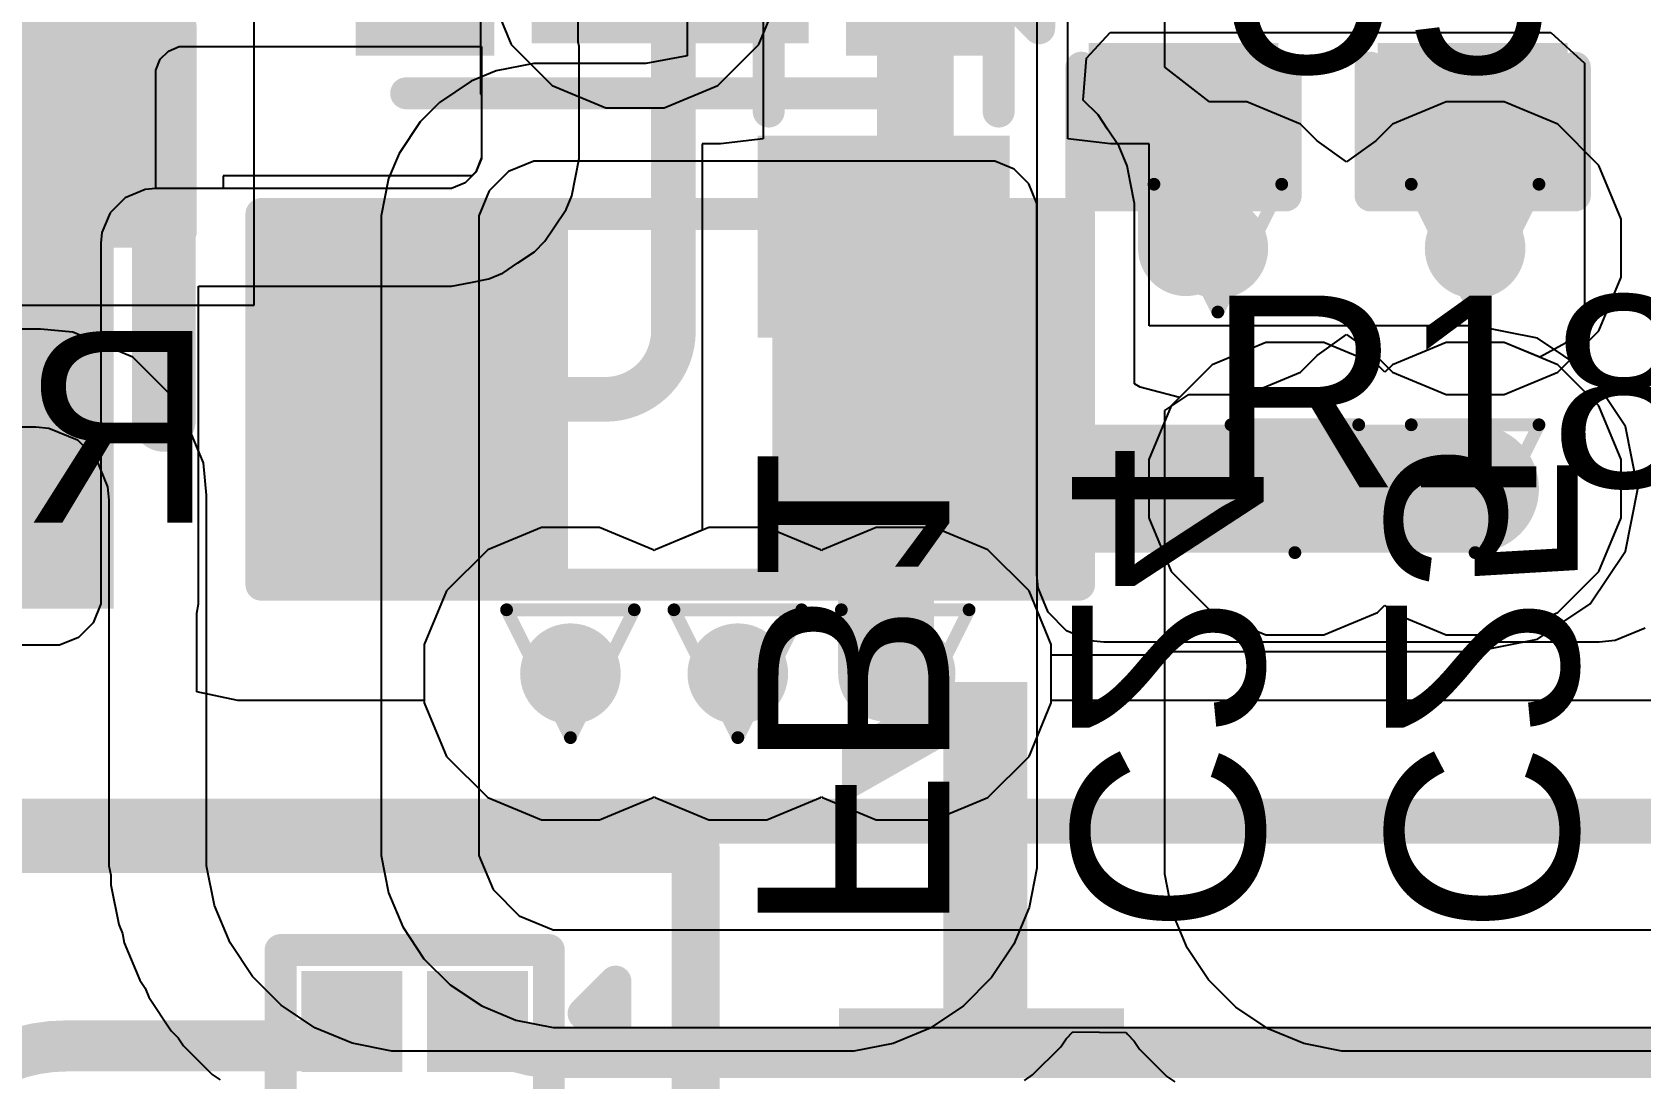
# Model space of a CAD drawing. Header units: inches. Extents: x -5 to 234, y -4 to 104.
# Drawn here: x 32.02 to 38.42, y 6.57 to 10.73 of the extents above; entities that cross this region are included whole.
import ezdxf

# ---------------------------------------------------------------- set-up
doc = ezdxf.new("R2010")
doc.units = ezdxf.units.IN
for name, color, linetype in [('Bottom Layer', 5, 'Continuous'), ('Bottom Overlay', 54, 'Continuous'), ('Bottom Paste', 16, 'Continuous'), ('Bottom Solder', 6, 'Continuous'), ('Drill Drawing', 1, 'Continuous'), ('GND', 16, 'Continuous'), ('POWER', 76, 'Continuous'), ('Top Layer', 1, 'Continuous'), ('Top Overlay', 2, 'Continuous'), ('Top Paste', 8, 'Continuous'), ('Top Solder', 216, 'Continuous'), ('Via Holes', 16, 'Continuous')]:
    doc.layers.add(name, color=color, linetype=linetype)
doc.styles.add('Arial', font='', dxfattribs={"height": 0.2})
doc.styles.add('Arial Black_Bold', font='', dxfattribs={"height": 0.2})
doc.styles.get('Arial').set_extended_font_data('Arial')
doc.styles.get('Arial Black_Bold').set_extended_font_data('Arial Black', bold=True)

# ---------------------------------------------------------------- blocks, each defined once
blk = doc.blocks.new('WSON_6_EP_2_2__17')
at = {"layer": 'Top Layer'}
for points in [[(-0.7501, 0.85), (-0.7501, 0.45), (-1.2001, 0.45), (-1.2001, 0.85)], [(1.2001, 0.85), (1.2001, 0.45), (0.7501, 0.45), (0.7501, 0.85)], [(-0.5, 0.8), (0.5, 0.8), (0.5, -0.8), (-0.5, -0.8)], [(-0.7501, 0.2), (-0.7501, -0.2), (-1.2001, -0.2), (-1.2001, 0.2)], [(1.2001, 0.2), (1.2001, -0.2), (0.7501, -0.2), (0.7501, 0.2)], [(-0.7501, -0.45), (-0.7501, -0.85), (-1.2001, -0.85), (-1.2001, -0.45)], [(1.2001, -0.45), (1.2001, -0.85), (0.7501, -0.85), (0.7501, -0.45)]]:
    blk.add_hatch(color=1, dxfattribs=at).paths.add_polyline_path(points)
at = {"layer": 'Top Paste'}
for points in [[(-0.7501, 0.85), (-0.7501, 0.45), (-1.2001, 0.45), (-1.2001, 0.85)], [(1.2001, 0.85), (1.2001, 0.45), (0.7501, 0.45), (0.7501, 0.85)], [(-0.5, 0.8), (0.5, 0.8), (0.5, -0.8), (-0.5, -0.8)], [(-0.7501, 0.2), (-0.7501, -0.2), (-1.2001, -0.2), (-1.2001, 0.2)], [(1.2001, 0.2), (1.2001, -0.2), (0.7501, -0.2), (0.7501, 0.2)], [(-0.7501, -0.45), (-0.7501, -0.85), (-1.2001, -0.85), (-1.2001, -0.45)], [(1.2001, -0.45), (1.2001, -0.85), (0.7501, -0.85), (0.7501, -0.45)]]:
    blk.add_hatch(color=8, dxfattribs=at).paths.add_polyline_path(points)
at = {"layer": 'Top Solder'}
for points in [[(-0.6993, 0.9008), (-0.6993, 0.3992), (-1.2509, 0.3992), (-1.2509, 0.9008)], [(1.2509, 0.9008), (1.2509, 0.3992), (0.6993, 0.3992), (0.6993, 0.9008)], [(-0.5508, 0.8508), (0.5508, 0.8508), (0.5508, -0.8508), (-0.5508, -0.8508)], [(-0.6993, 0.2508), (-0.6993, -0.2508), (-1.2509, -0.2508), (-1.2509, 0.2508)], [(1.2509, 0.2508), (1.2509, -0.2508), (0.6993, -0.2508), (0.6993, 0.2508)], [(-0.6993, -0.3992), (-0.6993, -0.9008), (-1.2509, -0.9008), (-1.2509, -0.3992)], [(1.2509, -0.3992), (1.2509, -0.9008), (0.6993, -0.9008), (0.6993, -0.3992)]]:
    blk.add_hatch(color=216, dxfattribs=at).paths.add_polyline_path(points)
at = {"layer": 'Top Overlay', "const_width": 0.127}
for points in [[(1.05, 1.05), (-1.049, 1.05)], [(-1.4673, 0.7916), (-1.4673, 0.5376)], [(-1.3403, 0.6646), (-1.4673, 0.7916)], [(-1.3403, 0.6646), (-1.4673, 0.5376)], [(1.05, -1.05), (-1.049, -1.05)]]:
    blk.add_lwpolyline(points, dxfattribs=at)
at = {"layer": 'Top Overlay', "const_width": 0.0635}
for points in [[(-1.0808, 1.05, 1), (-1.0173, 1.05, 1)], [(1.0183, 1.05, 1), (1.0818, 1.05, 1)], [(-1.499, 0.7916, 1), (-1.4355, 0.7916, 1)], [(-1.499, 0.7916, 1), (-1.4355, 0.7916, 1)], [(-1.372, 0.6646, 1), (-1.3085, 0.6646, 1)], [(-1.372, 0.6646, 1), (-1.3085, 0.6646, 1)], [(-1.499, 0.5376, 1), (-1.4355, 0.5376, 1)], [(-1.499, 0.5376, 1), (-1.4355, 0.5376, 1)], [(-1.0808, -1.05, 1), (-1.0173, -1.05, 1)], [(1.0183, -1.05, 1), (1.0818, -1.05, 1)]]:
    blk.add_lwpolyline(points, format="xyb", close=True, dxfattribs=at)
blk = doc.blocks.new('RES_0805_49')
at = {"layer": 'Top Layer'}
for points in [[(-1.524, 0.635), (-0.508, 0.635), (-0.508, -0.635), (-1.524, -0.635)], [(0.508, 0.635), (1.524, 0.635), (1.524, -0.635), (0.508, -0.635)]]:
    blk.add_hatch(color=1, dxfattribs=at).paths.add_polyline_path(points)
at = {"layer": 'Top Paste'}
for points in [[(-1.524, 0.635), (-0.508, 0.635), (-0.508, -0.635), (-1.524, -0.635)], [(0.508, 0.635), (1.524, 0.635), (1.524, -0.635), (0.508, -0.635)]]:
    blk.add_hatch(color=8, dxfattribs=at).paths.add_polyline_path(points)
at = {"layer": 'Top Solder'}
for points in [[(-1.6256, 0.7366), (-0.4064, 0.7366), (-0.4064, -0.7366), (-1.6256, -0.7366)], [(0.4064, 0.7366), (1.6256, 0.7366), (1.6256, -0.7366), (0.4064, -0.7366)]]:
    blk.add_hatch(color=216, dxfattribs=at).paths.add_polyline_path(points)
at = {"layer": 'Top Overlay', "const_width": 0.127}
for points in [[(-1.6256, 0.7366), (1.6256, 0.7366)], [(-1.6256, -0.7366), (-1.6256, 0.7366)], [(1.6256, -0.7366), (1.6256, 0.7366)], [(-1.6256, -0.7366), (1.6256, -0.7366)]]:
    blk.add_lwpolyline(points, dxfattribs=at)
at = {"layer": 'Top Overlay', "const_width": 0.0635}
for points in [[(-1.6574, 0.7366, 1), (-1.5938, 0.7366, 1)], [(-1.6574, 0.7366, 1), (-1.5938, 0.7366, 1)], [(1.5939, 0.7366, 1), (1.6574, 0.7366, 1)], [(1.5939, 0.7366, 1), (1.6574, 0.7366, 1)], [(-1.6574, -0.7366, 1), (-1.5938, -0.7366, 1)], [(-1.6574, -0.7366, 1), (-1.5938, -0.7366, 1)], [(1.5939, -0.7366, 1), (1.6574, -0.7366, 1)], [(1.5939, -0.7366, 1), (1.6574, -0.7366, 1)]]:
    blk.add_lwpolyline(points, format="xyb", close=True, dxfattribs=at)
blk = doc.blocks.new('R___0402_B_51')
at = {"layer": 'Bottom Layer'}
for points in [[(-0.2413, 0.3175), (-0.2413, -0.3175), (-0.6985, -0.3175), (-0.6985, 0.3175)], [(0.6985, 0.3175), (0.6985, -0.3175), (0.2413, -0.3175), (0.2413, 0.3175)]]:
    blk.add_hatch(color=5, dxfattribs=at).paths.add_polyline_path(points)
at = {"layer": 'Bottom Paste'}
for points in [[(-0.2413, 0.3175), (-0.2413, -0.3175), (-0.6985, -0.3175), (-0.6985, 0.3175)], [(0.6985, 0.3175), (0.6985, -0.3175), (0.2413, -0.3175), (0.2413, 0.3175)]]:
    blk.add_hatch(color=16, dxfattribs=at).paths.add_polyline_path(points)
at = {"layer": 'Bottom Solder'}
for points in [[(-0.1863, 0.3725), (-0.1863, -0.3725), (-0.7535, -0.3725), (-0.7535, 0.3725)], [(0.7535, 0.3725), (0.7535, -0.3725), (0.1863, -0.3725), (0.1863, 0.3725)]]:
    blk.add_hatch(color=6, dxfattribs=at).paths.add_polyline_path(points)
at = {"layer": 'Bottom Overlay'}
for points, const_width in [([(-0.7874, -0.4064), (-0.7874, 0.4064)], 0.127), ([(-0.7874, 0.4064), (0.7874, 0.4064)], 0.127), ([(0.7874, -0.4064), (0.7874, 0.4064)], 0.127), ([(-0.8128, 0.4318), (0.8128, 0.4318)], 0.00323), ([(-0.7874, -0.4064), (0.7874, -0.4064)], 0.127)]:
    blk.add_lwpolyline(points, dxfattribs=dict(at, const_width=const_width))
for points, const_width in [([(-0.8191, 0.4064, 1), (-0.7556, 0.4064, 1)], 0.0635), ([(-0.8191, 0.4064, 1), (-0.7556, 0.4064, 1)], 0.0635), ([(0.7556, 0.4064, 1), (0.8191, 0.4064, 1)], 0.0635), ([(0.7556, 0.4064, 1), (0.8191, 0.4064, 1)], 0.0635), ([(-0.8136, 0.4318, 1), (-0.812, 0.4318, 1)], 0.00161), ([(0.812, 0.4318, 1), (0.8136, 0.4318, 1)], 0.00161), ([(-0.8191, -0.4064, 1), (-0.7556, -0.4064, 1)], 0.0635), ([(-0.8191, -0.4064, 1), (-0.7556, -0.4064, 1)], 0.0635), ([(0.7556, -0.4064, 1), (0.8191, -0.4064, 1)], 0.0635), ([(0.7556, -0.4064, 1), (0.8191, -0.4064, 1)], 0.0635)]:
    blk.add_lwpolyline(points, format="xyb", close=True, dxfattribs=dict(at, const_width=const_width))
blk = doc.blocks.new('VLCF5020T_220MR75_1_93')
at = {"layer": 'Top Layer'}
for points in [[(-3.2, -2.45), (-3.2, 2.45), (-0.6, 2.45), (-0.6, -2.45)], [(0.6, -2.45), (0.6, 2.45), (3.2, 2.45), (3.2, -2.45)]]:
    blk.add_hatch(color=1, dxfattribs=at).paths.add_polyline_path(points)
at = {"layer": 'Top Paste'}
for points in [[(-3.2, -2.45), (-3.2, 2.45), (-0.6, 2.45), (-0.6, -2.45)], [(0.6, -2.45), (0.6, 2.45), (3.2, 2.45), (3.2, -2.45)]]:
    blk.add_hatch(color=8, dxfattribs=at).paths.add_polyline_path(points)
at = {"layer": 'Top Solder'}
for points in [[(-3.2508, -2.5008), (-3.2508, 2.5008), (-0.5492, 2.5008), (-0.5492, -2.5008)], [(0.5492, -2.5008), (0.5492, 2.5008), (3.2508, 2.5008), (3.2508, -2.5008)]]:
    blk.add_hatch(color=216, dxfattribs=at).paths.add_polyline_path(points)
at = {"layer": 'Top Overlay', "const_width": 0.254}
for points in [[(-2.5, 2.7), (2.5, 2.7)], [(-2.5, -2.7), (2.5, -2.7)]]:
    blk.add_lwpolyline(points, dxfattribs=at)
at = {"layer": 'Top Overlay', "const_width": 0.127}
for points in [[(-2.5635, 2.7, 1), (-2.4365, 2.7, 1)], [(2.4365, 2.7, 1), (2.5635, 2.7, 1)], [(-2.5635, -2.7, 1), (-2.4365, -2.7, 1)], [(2.4365, -2.7, 1), (2.5635, -2.7, 1)]]:
    blk.add_lwpolyline(points, format="xyb", close=True, dxfattribs=at)
blk = doc.blocks.new('0302_94')
at = {"layer": 'Top Layer'}
for points in [[(-0.4001, 0.45), (-0.1001, 0.45), (-0.1001, 0.15), (-0.4001, 0.15)], [(0.1001, 0.45), (0.4001, 0.45), (0.4001, 0.15), (0.1001, 0.15)], [(-0.4001, -0.15), (-0.1001, -0.15), (-0.1001, -0.45), (-0.4001, -0.45)], [(0.1001, -0.15), (0.4001, -0.15), (0.4001, -0.45), (0.1001, -0.45)]]:
    blk.add_hatch(color=1, dxfattribs=at).paths.add_polyline_path(points)
at = {"layer": 'Top Paste'}
for points in [[(-0.4001, 0.45), (-0.1001, 0.45), (-0.1001, 0.15), (-0.4001, 0.15)], [(0.1001, 0.45), (0.4001, 0.45), (0.4001, 0.15), (0.1001, 0.15)], [(-0.4001, -0.15), (-0.1001, -0.15), (-0.1001, -0.45), (-0.4001, -0.45)], [(0.1001, -0.15), (0.4001, -0.15), (0.4001, -0.45), (0.1001, -0.45)]]:
    blk.add_hatch(color=8, dxfattribs=at).paths.add_polyline_path(points)
at = {"layer": 'Top Solder'}
for points in [[(-0.4509, 0.5008), (-0.0493, 0.5008), (-0.0493, 0.0992), (-0.4509, 0.0992)], [(0.0493, 0.5008), (0.4509, 0.5008), (0.4509, 0.0992), (0.0493, 0.0992)], [(-0.4509, -0.0992), (-0.0493, -0.0992), (-0.0493, -0.5008), (-0.4509, -0.5008)], [(0.0493, -0.0992), (0.4509, -0.0992), (0.4509, -0.5008), (0.0493, -0.5008)]]:
    blk.add_hatch(color=216, dxfattribs=at).paths.add_polyline_path(points)
at = {"layer": 'Top Overlay', "const_width": 0.127}
for points in [[(-0.5334, -0.5842), (-0.5334, 0.5842)], [(-0.5334, 0.5842), (0.5334, 0.5842)], [(0.5334, -0.5842), (0.5334, 0.5842)], [(0.6713, 0.3318), (0.7983, 0.4588)], [(0.7983, 0.2048), (0.7983, 0.4588)], [(0.6713, 0.3318), (0.7983, 0.2048)], [(-0.5334, -0.5842), (0.5334, -0.5842)]]:
    blk.add_lwpolyline(points, dxfattribs=at)
at = {"layer": 'Top Overlay', "const_width": 0.0635}
for points in [[(-0.5651, 0.5842, 1), (-0.5016, 0.5842, 1)], [(-0.5651, 0.5842, 1), (-0.5016, 0.5842, 1)], [(0.5016, 0.5842, 1), (0.5651, 0.5842, 1)], [(0.5016, 0.5842, 1), (0.5651, 0.5842, 1)], [(0.7666, 0.4588, 1), (0.8301, 0.4588, 1)], [(0.7666, 0.4588, 1), (0.8301, 0.4588, 1)], [(0.6396, 0.3318, 1), (0.7031, 0.3318, 1)], [(0.6396, 0.3318, 1), (0.7031, 0.3318, 1)], [(0.7666, 0.2048, 1), (0.8301, 0.2048, 1)], [(0.7666, 0.2048, 1), (0.8301, 0.2048, 1)], [(-0.5651, -0.5842, 1), (-0.5016, -0.5842, 1)], [(-0.5651, -0.5842, 1), (-0.5016, -0.5842, 1)], [(0.5016, -0.5842, 1), (0.5651, -0.5842, 1)], [(0.5016, -0.5842, 1), (0.5651, -0.5842, 1)]]:
    blk.add_lwpolyline(points, format="xyb", close=True, dxfattribs=at)
blk = doc.blocks.new('IND_0603__1608_M_______B_99')
at = {"layer": 'Bottom Layer'}
for points in [[(-1, 0.4), (-0.4, 0.4), (-0.4, -0.4), (-1, -0.4)], [(0.4, 0.4), (1, 0.4), (1, -0.4), (0.4, -0.4)]]:
    blk.add_hatch(color=5, dxfattribs=at).paths.add_polyline_path(points)
at = {"layer": 'Bottom Paste'}
for points in [[(-1, 0.4), (-0.4, 0.4), (-0.4, -0.4), (-1, -0.4)], [(0.4, 0.4), (1, 0.4), (1, -0.4), (0.4, -0.4)]]:
    blk.add_hatch(color=16, dxfattribs=at).paths.add_polyline_path(points)
at = {"layer": 'Bottom Solder'}
for points in [[(-1.1016, 0.5016), (-0.2984, 0.5016), (-0.2984, -0.5016), (-1.1016, -0.5016)], [(0.2984, 0.5016), (1.1016, 0.5016), (1.1016, -0.5016), (0.2984, -0.5016)]]:
    blk.add_hatch(color=6, dxfattribs=at).paths.add_polyline_path(points)
at = {"layer": 'Bottom Overlay', "const_width": 0.127}
for points in [[(-0.2032, 0.4572), (0.2286, 0.4572)], [(-0.2032, -0.4572), (0.2286, -0.4572)]]:
    blk.add_lwpolyline(points, dxfattribs=at)
at = {"layer": 'Bottom Overlay', "const_width": 0.0635}
for points in [[(-0.2349, 0.4572, 1), (-0.1714, 0.4572, 1)], [(0.1968, 0.4572, 1), (0.2604, 0.4572, 1)], [(-0.2349, -0.4572, 1), (-0.1714, -0.4572, 1)], [(0.1968, -0.4572, 1), (0.2604, -0.4572, 1)]]:
    blk.add_lwpolyline(points, format="xyb", close=True, dxfattribs=at)
blk = doc.blocks.new('C___0402_B_133')
at = {"layer": 'Bottom Layer'}
for points in [[(-0.2413, 0.3175), (-0.2413, -0.3175), (-0.6985, -0.3175), (-0.6985, 0.3175)], [(0.6985, 0.3175), (0.6985, -0.3175), (0.2413, -0.3175), (0.2413, 0.3175)]]:
    blk.add_hatch(color=5, dxfattribs=at).paths.add_polyline_path(points)
at = {"layer": 'Bottom Paste'}
for points in [[(-0.2413, 0.3175), (-0.2413, -0.3175), (-0.6985, -0.3175), (-0.6985, 0.3175)], [(0.6985, 0.3175), (0.6985, -0.3175), (0.2413, -0.3175), (0.2413, 0.3175)]]:
    blk.add_hatch(color=16, dxfattribs=at).paths.add_polyline_path(points)
at = {"layer": 'Bottom Solder'}
for points in [[(-0.1813, 0.3775), (-0.1813, -0.3775), (-0.7585, -0.3775), (-0.7585, 0.3775)], [(0.7585, 0.3775), (0.7585, -0.3775), (0.1813, -0.3775), (0.1813, 0.3775)]]:
    blk.add_hatch(color=6, dxfattribs=at).paths.add_polyline_path(points)
at = {"layer": 'Bottom Overlay', "const_width": 0.127}
for points in [[(-0.2794, 0.4064), (-0.7874, 0.4064)], [(-0.7874, -0.4064), (-0.7874, 0.4064)], [(0.7874, 0.4064), (0.2794, 0.4064)], [(0.7874, -0.4064), (0.7874, 0.4064)], [(-0.2794, -0.4064), (-0.7874, -0.4064)], [(0.2794, -0.4064), (0.7874, -0.4064)]]:
    blk.add_lwpolyline(points, dxfattribs=at)
at = {"layer": 'Bottom Overlay', "const_width": 0.0635}
for points in [[(-0.8191, 0.4064, 1), (-0.7556, 0.4064, 1)], [(-0.8191, 0.4064, 1), (-0.7556, 0.4064, 1)], [(-0.3111, 0.4064, 1), (-0.2477, 0.4064, 1)], [(0.2477, 0.4064, 1), (0.3112, 0.4064, 1)], [(0.7556, 0.4064, 1), (0.8191, 0.4064, 1)], [(0.7556, 0.4064, 1), (0.8191, 0.4064, 1)], [(-0.8191, -0.4064, 1), (-0.7556, -0.4064, 1)], [(-0.8191, -0.4064, 1), (-0.7556, -0.4064, 1)], [(-0.3111, -0.4064, 1), (-0.2477, -0.4064, 1)], [(0.2477, -0.4064, 1), (0.3112, -0.4064, 1)], [(0.7556, -0.4064, 1), (0.8191, -0.4064, 1)], [(0.7556, -0.4064, 1), (0.8191, -0.4064, 1)]]:
    blk.add_lwpolyline(points, format="xyb", close=True, dxfattribs=at)
blk = doc.blocks.new('C___0402_B_134')
at = {"layer": 'Bottom Layer'}
for points in [[(-0.2413, 0.3175), (-0.2413, -0.3175), (-0.6985, -0.3175), (-0.6985, 0.3175)], [(0.6985, 0.3175), (0.6985, -0.3175), (0.2413, -0.3175), (0.2413, 0.3175)]]:
    blk.add_hatch(color=5, dxfattribs=at).paths.add_polyline_path(points)
at = {"layer": 'Bottom Paste'}
for points in [[(-0.2413, 0.3175), (-0.2413, -0.3175), (-0.6985, -0.3175), (-0.6985, 0.3175)], [(0.6985, 0.3175), (0.6985, -0.3175), (0.2413, -0.3175), (0.2413, 0.3175)]]:
    blk.add_hatch(color=16, dxfattribs=at).paths.add_polyline_path(points)
at = {"layer": 'Bottom Solder'}
for points in [[(-0.1813, 0.3775), (-0.1813, -0.3775), (-0.7585, -0.3775), (-0.7585, 0.3775)], [(0.7585, 0.3775), (0.7585, -0.3775), (0.1813, -0.3775), (0.1813, 0.3775)]]:
    blk.add_hatch(color=6, dxfattribs=at).paths.add_polyline_path(points)
at = {"layer": 'Bottom Overlay', "const_width": 0.127}
for points in [[(-0.7874, 0.4064), (-0.2794, 0.4064)], [(-0.7874, 0.4064), (-0.7874, -0.4064)], [(0.2794, 0.4064), (0.7874, 0.4064)], [(0.7874, 0.4064), (0.7874, -0.4064)], [(-0.7874, -0.4064), (-0.2794, -0.4064)], [(0.2794, -0.4064), (0.7874, -0.4064)]]:
    blk.add_lwpolyline(points, dxfattribs=at)
at = {"layer": 'Bottom Overlay', "const_width": 0.0635}
for points in [[(-0.8191, 0.4064, 1), (-0.7556, 0.4064, 1)], [(-0.8191, 0.4064, 1), (-0.7556, 0.4064, 1)], [(-0.3111, 0.4064, 1), (-0.2477, 0.4064, 1)], [(0.2477, 0.4064, 1), (0.3111, 0.4064, 1)], [(0.7556, 0.4064, 1), (0.8191, 0.4064, 1)], [(0.7556, 0.4064, 1), (0.8191, 0.4064, 1)], [(-0.8191, -0.4064, 1), (-0.7556, -0.4064, 1)], [(-0.8191, -0.4064, 1), (-0.7556, -0.4064, 1)], [(-0.3111, -0.4064, 1), (-0.2477, -0.4064, 1)], [(0.2477, -0.4064, 1), (0.3111, -0.4064, 1)], [(0.7556, -0.4064, 1), (0.8191, -0.4064, 1)], [(0.7556, -0.4064, 1), (0.8191, -0.4064, 1)]]:
    blk.add_lwpolyline(points, format="xyb", close=True, dxfattribs=at)

msp = doc.modelspace()

# ---------------------------------------------------------------- hatches: boundary and pattern name
at = {"layer": 'Bottom Layer'}
h = msp.add_hatch(color=5, dxfattribs=at)
edge = h.paths.add_edge_path()
edge.add_arc((36.7365, 9.8719), 0.2, 0, 360)
h = msp.add_hatch(color=5, dxfattribs=at)
edge = h.paths.add_edge_path()
edge.add_arc((37.7595, 9.8719), 0.2, 0, 360)
h = msp.add_hatch(color=5, dxfattribs=at)
edge = h.paths.add_edge_path()
edge.add_arc((37.0428, 8.9159), 0.2, 0, 360)
h = msp.add_hatch(color=5, dxfattribs=at)
edge = h.paths.add_edge_path()
edge.add_arc((37.7595, 8.9159), 0.2, 0, 360)
h = msp.add_hatch(color=5, dxfattribs=at)
edge = h.paths.add_edge_path()
edge.add_arc((34.162, 8.1806), 0.2, 0, 360)
h = msp.add_hatch(color=5, dxfattribs=at)
edge = h.paths.add_edge_path()
edge.add_arc((34.8276, 8.1806), 0.2, 0, 360)
h = msp.add_hatch(color=5, dxfattribs=at)
edge = h.paths.add_edge_path()
edge.add_arc((35.4933, 8.1806), 0.2, 0, 360)
at = {"layer": 'GND'}
h = msp.add_hatch(color=16, dxfattribs=at)
edge = h.paths.add_edge_path()
edge.add_arc((36.7365, 9.8719), 0.2, 0, 360)
h = msp.add_hatch(color=16, dxfattribs=at)
edge = h.paths.add_edge_path()
edge.add_arc((37.7595, 9.8719), 0.2, 0, 360)
h = msp.add_hatch(color=16, dxfattribs=at)
edge = h.paths.add_edge_path()
edge.add_arc((37.0428, 8.9159), 0.2, 0, 360)
h = msp.add_hatch(color=16, dxfattribs=at)
edge = h.paths.add_edge_path()
edge.add_arc((37.7595, 8.9159), 0.2, 0, 360)
h = msp.add_hatch(color=16, dxfattribs=at)
edge = h.paths.add_edge_path()
edge.add_arc((34.162, 8.1806), 0.2, 0, 360)
h = msp.add_hatch(color=16, dxfattribs=at)
edge = h.paths.add_edge_path()
edge.add_arc((34.8276, 8.1806), 0.2, 0, 360)
h = msp.add_hatch(color=16, dxfattribs=at)
edge = h.paths.add_edge_path()
edge.add_arc((35.4933, 8.1806), 0.2, 0, 360)
at = {"layer": 'POWER'}
h = msp.add_hatch(color=76, dxfattribs=at)
edge = h.paths.add_edge_path()
edge.add_arc((36.7365, 9.8719), 0.2, 0, 360)
h = msp.add_hatch(color=76, dxfattribs=at)
edge = h.paths.add_edge_path()
edge.add_arc((37.7595, 9.8719), 0.2, 0, 360)
h = msp.add_hatch(color=76, dxfattribs=at)
edge = h.paths.add_edge_path()
edge.add_arc((37.0428, 8.9159), 0.2, 0, 360)
h = msp.add_hatch(color=76, dxfattribs=at)
edge = h.paths.add_edge_path()
edge.add_arc((37.7595, 8.9159), 0.2, 0, 360)
h = msp.add_hatch(color=76, dxfattribs=at)
edge = h.paths.add_edge_path()
edge.add_arc((34.162, 8.1806), 0.2, 0, 360)
h = msp.add_hatch(color=76, dxfattribs=at)
edge = h.paths.add_edge_path()
edge.add_arc((34.8276, 8.1806), 0.2, 0, 360)
h = msp.add_hatch(color=76, dxfattribs=at)
edge = h.paths.add_edge_path()
edge.add_arc((35.4933, 8.1806), 0.2, 0, 360)
at = {"layer": 'Top Layer'}
h = msp.add_hatch(color=1, dxfattribs=at)
edge = h.paths.add_edge_path()
edge.add_arc((36.7365, 9.8719), 0.2, 0, 360)
h = msp.add_hatch(color=1, dxfattribs=at)
edge = h.paths.add_edge_path()
edge.add_arc((37.7595, 9.8719), 0.2, 0, 360)
h = msp.add_hatch(color=1, dxfattribs=at)
edge = h.paths.add_edge_path()
edge.add_arc((37.0428, 8.9159), 0.2, 0, 360)
h = msp.add_hatch(color=1, dxfattribs=at)
edge = h.paths.add_edge_path()
edge.add_arc((37.7595, 8.9159), 0.2, 0, 360)
h = msp.add_hatch(color=1, dxfattribs=at)
edge = h.paths.add_edge_path()
edge.add_arc((34.162, 8.1806), 0.2, 0, 360)
h = msp.add_hatch(color=1, dxfattribs=at)
edge = h.paths.add_edge_path()
edge.add_arc((34.8276, 8.1806), 0.2, 0, 360)
h = msp.add_hatch(color=1, dxfattribs=at)
edge = h.paths.add_edge_path()
edge.add_arc((35.4933, 8.1806), 0.2, 0, 360)
at = {"layer": 'Via Holes'}
h = msp.add_hatch(color=7, dxfattribs=at)
edge = h.paths.add_edge_path()
edge.add_arc((36.7365, 9.8719), 0.1, 0, 360)
h = msp.add_hatch(color=7, dxfattribs=at)
edge = h.paths.add_edge_path()
edge.add_arc((37.7595, 9.8719), 0.1, 0, 360)
h = msp.add_hatch(color=7, dxfattribs=at)
edge = h.paths.add_edge_path()
edge.add_arc((37.0428, 8.9159), 0.1, 0, 360)
h = msp.add_hatch(color=7, dxfattribs=at)
edge = h.paths.add_edge_path()
edge.add_arc((37.7595, 8.9159), 0.1, 0, 360)
h = msp.add_hatch(color=7, dxfattribs=at)
edge = h.paths.add_edge_path()
edge.add_arc((34.162, 8.1806), 0.1, 0, 360)
h = msp.add_hatch(color=7, dxfattribs=at)
edge = h.paths.add_edge_path()
edge.add_arc((34.8276, 8.1806), 0.1, 0, 360)
h = msp.add_hatch(color=7, dxfattribs=at)
edge = h.paths.add_edge_path()
edge.add_arc((35.4933, 8.1806), 0.1, 0, 360)

# ---------------------------------------------------------------- linework, layer by layer
at = {"layer": 'Bottom Layer'}
for p, q in [((34.6266, 11.9989), (34.6266, 10.6369)), ((32.9046, 9.645), (32.9046, 10.8995)), ((36.2142, 10.6265), (36.308, 10.7289)), ((36.308, 10.7289), (38.0609, 10.7289)), ((38.0609, 10.7289), (38.1941, 10.6067)), ((34.6266, 10.6369), (34.4614, 10.6064)), ((36.201, 10.4607), (36.2142, 10.6265)), ((33.8673, 10.5768), (33.7673, 10.5354)), ((34.0159, 10.6064), (33.8673, 10.5768)), ((34.4614, 10.6064), (34.0159, 10.6064)), ((38.1941, 10.6067), (38.1941, 9.5352)), ((33.7673, 10.5354), (33.6412, 10.4512)), ((33.6412, 10.4512), (33.5647, 10.3746)), ((36.26, 10.4017), (36.201, 10.4607)), ((33.5647, 10.3746), (33.4805, 10.2486)), ((36.298, 10.3448), (36.26, 10.4017)), ((36.26, 10.4017), (36.26, 10.4017)), ((36.26, 10.4017), (36.26, 10.4017)), ((36.3442, 10.2757), (36.298, 10.3448)), ((33.4805, 10.2486), (33.4391, 10.1486)), ((36.3761, 10.1986), (36.3442, 10.2757)), ((36.3442, 10.2757), (36.3442, 10.2757)), ((36.3442, 10.2757), (36.3442, 10.2757)), ((33.9159, 10.1765), (33.8394, 10.1)), ((34.0159, 10.2179), (33.9159, 10.1765)), ((34.07, 10.2179), (34.0159, 10.2179)), ((35.8076, 10.2179), (34.07, 10.2179)), ((35.8493, 10.2179), (35.8076, 10.2179)), ((35.8076, 10.2179), (35.8076, 10.2179)), ((35.9263, 10.186), (35.8493, 10.2179)), ((35.9853, 10.127), (35.9263, 10.186)), ((36.3896, 10.1306), (36.3761, 10.1986)), ((36.3761, 10.1986), (36.3761, 10.1986)), ((36.3761, 10.1986), (36.3761, 10.1986)), ((33.4391, 10.1486), (33.4095, 10)), ((36.0172, 10.05), (35.9853, 10.127)), ((36.4057, 10.05), (36.3896, 10.1306)), ((33.8394, 10.1), (33.798, 10)), ((36.0172, 10.0083), (36.0172, 10.05)), ((36.4056, 10.0083), (36.4057, 10.05)), ((36.4057, 10.05), (36.4056, 10.05)), ((36.4056, 10.05), (36.4057, 10.05)), ((33.4095, 10), (33.4095, 7.4582)), ((33.798, 10), (33.798, 9.9458)), ((36.0172, 8.5736), (36.0172, 10.0083)), ((36.4057, 9.3328), (36.4056, 10.0083)), ((33.798, 9.9458), (33.798, 9.9458)), ((33.798, 9.9458), (33.798, 7.4582)), ((31.887, 9.645), (32.9046, 9.645)), ((38.1941, 9.5352), (38.0163, 9.4384)), ((36.9272, 9.4969), (36.7137, 9.4084)), ((37.1583, 9.4969), (36.9272, 9.4969)), ((37.3719, 9.4084), (37.1583, 9.4969)), ((37.6439, 9.4969), (37.4304, 9.4084)), ((37.875, 9.4969), (37.6439, 9.4969)), ((38.0163, 9.4384), (37.875, 9.4969)), ((36.7137, 9.4084), (36.5835, 9.2783)), ((37.4011, 9.3792), (37.3719, 9.4084)), ((37.4304, 9.4084), (37.4011, 9.3792)), ((36.4275, 9.3195), (36.4057, 9.3328)), ((36.5835, 9.2783), (36.4275, 9.3195)), ((36.0221, 8.5216), (36.0172, 8.5736)), ((36.0172, 8.5736), (36.0172, 8.5736)), ((36.0614, 8.4253), (36.0221, 8.5216)), ((36.1346, 8.3514), (36.0614, 8.4253)), ((36.2305, 8.3112), (36.1346, 8.3514)), ((38.4358, 8.3614), (38.3168, 8.3121)), ((36.2825, 8.3058), (36.2305, 8.3112)), ((38.2524, 8.3058), (36.2825, 8.3058)), ((38.3168, 8.3121), (38.2524, 8.3058)), ((33.4095, 7.4582), (33.4391, 7.3095)), ((33.798, 7.4582), (33.8541, 7.3227)), ((33.4391, 7.3095), (33.4952, 7.174)), ((33.8541, 7.3227), (33.9578, 7.2189)), ((33.4952, 7.174), (33.5794, 7.048)), ((33.9578, 7.2189), (34.0934, 7.1628)), ((34.0934, 7.1628), (38.9327, 7.1628)), ((33.5794, 7.048), (33.6831, 6.9443)), ((33.6831, 6.9443), (33.8092, 6.86)), ((33.8092, 6.86), (33.9447, 6.8039)), ((33.9447, 6.8039), (34.0934, 6.7743)), ((34.0934, 6.7743), (38.9327, 6.7743))]:
    msp.add_line(p, q, dxfattribs=at)
for points, const_width in [([(32.295, 10.3435), (32.295, 11.5374)], 0.254), ([(36.6095, 9.8719), (36.6095, 10.3327)], 0.381), ([(37.7595, 9.8719), (37.7595, 10.3327)], 0.381), ([(35.4171, 8.1806), (35.4171, 9.9179)], 0.381)]:
    msp.add_lwpolyline(points, dxfattribs=dict(at, const_width=const_width))
for points, const_width in [([(36.5142, 10.3327, 1), (36.7047, 10.3327, 1)], 0.1905), ([(37.6642, 10.3327, 1), (37.8547, 10.3327, 1)], 0.1905), ([(32.2315, 10.3435, 1), (32.3585, 10.3435, 1)], 0.127), ([(35.3218, 9.9179, 1), (35.5123, 9.9179, 1)], 0.1905), ([(36.5142, 9.8719, 1), (36.7047, 9.8719, 1)], 0.1905), ([(37.6642, 9.8719, 1), (37.8547, 9.8719, 1)], 0.1905), ([(35.3218, 8.1806, 1), (35.5123, 8.1806, 1)], 0.1905)]:
    msp.add_lwpolyline(points, format="xyb", close=True, dxfattribs=dict(at, const_width=const_width))
at = {"layer": 'Drill Drawing', "const_width": 0.0508}
for points in [[(36.4825, 10.1259), (36.9905, 10.1259)], [(36.4825, 10.1259), (36.7365, 9.6179)], [(36.7365, 9.6179), (36.9905, 10.1259)], [(37.5055, 10.1259), (38.0135, 10.1259)], [(37.5055, 10.1259), (37.7595, 9.6179)], [(37.7595, 9.6179), (38.0135, 10.1259)], [(36.7888, 9.1699), (37.2968, 9.1699)], [(36.7888, 9.1699), (37.0428, 8.6619)], [(37.0428, 8.6619), (37.2968, 9.1699)], [(37.5055, 9.1699), (38.0135, 9.1699)], [(37.5055, 9.1699), (37.7595, 8.6619)], [(37.7595, 8.6619), (38.0135, 9.1699)], [(33.908, 8.4346), (34.416, 8.4346)], [(33.908, 8.4346), (34.162, 7.9266)], [(34.162, 7.9266), (34.416, 8.4346)], [(34.5736, 8.4346), (35.0816, 8.4346)], [(34.5736, 8.4346), (34.8276, 7.9266)], [(34.8276, 7.9266), (35.0816, 8.4346)], [(35.2393, 8.4346), (35.7473, 8.4346)], [(35.2393, 8.4346), (35.4933, 7.9266)], [(35.4933, 7.9266), (35.7473, 8.4346)]]:
    msp.add_lwpolyline(points, dxfattribs=at)
at = {"layer": 'Drill Drawing', "const_width": 0.0254}
for points in [[(36.4698, 10.1259, 1), (36.4952, 10.1259, 1)], [(36.4698, 10.1259, 1), (36.4952, 10.1259, 1)], [(36.9778, 10.1259, 1), (37.0032, 10.1259, 1)], [(36.9778, 10.1259, 1), (37.0032, 10.1259, 1)], [(37.4928, 10.1259, 1), (37.5182, 10.1259, 1)], [(37.4928, 10.1259, 1), (37.5182, 10.1259, 1)], [(38.0008, 10.1259, 1), (38.0262, 10.1259, 1)], [(38.0008, 10.1259, 1), (38.0262, 10.1259, 1)], [(36.7238, 9.6179, 1), (36.7492, 9.6179, 1)], [(36.7238, 9.6179, 1), (36.7492, 9.6179, 1)], [(37.7468, 9.6179, 1), (37.7722, 9.6179, 1)], [(37.7468, 9.6179, 1), (37.7722, 9.6179, 1)], [(36.7761, 9.1699, 1), (36.8015, 9.1699, 1)], [(36.7761, 9.1699, 1), (36.8015, 9.1699, 1)], [(37.2841, 9.1699, 1), (37.3095, 9.1699, 1)], [(37.2841, 9.1699, 1), (37.3095, 9.1699, 1)], [(37.4928, 9.1699, 1), (37.5182, 9.1699, 1)], [(37.4928, 9.1699, 1), (37.5182, 9.1699, 1)], [(38.0008, 9.1699, 1), (38.0262, 9.1699, 1)], [(38.0008, 9.1699, 1), (38.0262, 9.1699, 1)], [(37.0301, 8.6619, 1), (37.0555, 8.6619, 1)], [(37.0301, 8.6619, 1), (37.0555, 8.6619, 1)], [(37.7468, 8.6619, 1), (37.7722, 8.6619, 1)], [(37.7468, 8.6619, 1), (37.7722, 8.6619, 1)], [(33.8953, 8.4346, 1), (33.9207, 8.4346, 1)], [(33.8953, 8.4346, 1), (33.9207, 8.4346, 1)], [(34.4033, 8.4346, 1), (34.4287, 8.4346, 1)], [(34.4033, 8.4346, 1), (34.4287, 8.4346, 1)], [(34.5609, 8.4346, 1), (34.5863, 8.4346, 1)], [(34.5609, 8.4346, 1), (34.5863, 8.4346, 1)], [(35.0689, 8.4346, 1), (35.0943, 8.4346, 1)], [(35.0689, 8.4346, 1), (35.0943, 8.4346, 1)], [(35.2266, 8.4346, 1), (35.252, 8.4346, 1)], [(35.2266, 8.4346, 1), (35.252, 8.4346, 1)], [(35.7346, 8.4346, 1), (35.76, 8.4346, 1)], [(35.7346, 8.4346, 1), (35.76, 8.4346, 1)], [(34.1493, 7.9266, 1), (34.1747, 7.9266, 1)], [(34.1493, 7.9266, 1), (34.1747, 7.9266, 1)], [(34.8149, 7.9266, 1), (34.8403, 7.9266, 1)], [(34.8149, 7.9266, 1), (34.8403, 7.9266, 1)], [(35.4806, 7.9266, 1), (35.506, 7.9266, 1)], [(35.4806, 7.9266, 1), (35.506, 7.9266, 1)]]:
    msp.add_lwpolyline(points, format="xyb", close=True, dxfattribs=at)
at = {"layer": 'GND'}
for p, q in [((36.9272, 9.4969), (36.7137, 9.4084)), ((37.1583, 9.4969), (36.9272, 9.4969)), ((37.3719, 9.4084), (37.1583, 9.4969)), ((37.6439, 9.4969), (37.4304, 9.4084)), ((37.875, 9.4969), (37.6439, 9.4969)), ((38.0886, 9.4084), (37.875, 9.4969)), ((36.7137, 9.4084), (36.5502, 9.245)), ((37.4011, 9.3792), (37.3719, 9.4084)), ((37.4304, 9.4084), (37.4011, 9.3792)), ((38.252, 9.245), (38.0886, 9.4084)), ((36.5502, 9.245), (36.4618, 9.0315)), ((38.3405, 9.0315), (38.252, 9.245)), ((36.4618, 9.0315), (36.4618, 8.8003)), ((38.3405, 8.8003), (38.3405, 9.0315)), ((36.4618, 8.8003), (36.5502, 8.5868)), ((38.252, 8.5868), (38.3405, 8.8003)), ((34.0464, 8.7616), (33.8329, 8.6732)), ((34.2775, 8.7616), (34.0464, 8.7616)), ((34.4911, 8.6732), (34.2775, 8.7616)), ((34.7121, 8.7616), (34.4985, 8.6732)), ((34.9432, 8.7616), (34.7121, 8.7616)), ((35.1567, 8.6732), (34.9432, 8.7616)), ((35.3777, 8.7616), (35.1642, 8.6732)), ((35.6089, 8.7616), (35.3777, 8.7616)), ((35.8224, 8.6732), (35.6089, 8.7616)), ((33.8329, 8.6732), (33.6694, 8.5097)), ((34.4948, 8.6695), (34.4911, 8.6732)), ((34.4985, 8.6732), (34.4948, 8.6695)), ((35.1605, 8.6695), (35.1567, 8.6732)), ((35.1642, 8.6732), (35.1605, 8.6695)), ((35.9858, 8.5097), (35.8224, 8.6732)), ((36.5502, 8.5868), (36.7137, 8.4234)), ((38.0886, 8.4234), (38.252, 8.5868)), ((33.6694, 8.5097), (33.581, 8.2962)), ((36.0743, 8.2962), (35.9858, 8.5097)), ((37.3719, 8.4234), (37.4011, 8.4526)), ((37.4011, 8.4526), (37.4304, 8.4234)), ((36.7137, 8.4234), (36.9272, 8.3349)), ((37.1583, 8.3349), (37.3719, 8.4234)), ((37.4304, 8.4234), (37.6439, 8.3349)), ((37.875, 8.3349), (38.0886, 8.4234)), ((36.9272, 8.3349), (37.1583, 8.3349)), ((37.6439, 8.3349), (37.875, 8.3349)), ((33.581, 8.2962), (33.581, 8.0651)), ((36.0743, 8.0651), (36.0743, 8.2962)), ((33.581, 8.0651), (33.6694, 7.8515)), ((35.9858, 7.8515), (36.0743, 8.0651)), ((33.6694, 7.8515), (33.8329, 7.6881)), ((35.8224, 7.6881), (35.9858, 7.8515)), ((33.8329, 7.6881), (34.0464, 7.5996)), ((34.2775, 7.5996), (34.4911, 7.6881)), ((34.4911, 7.6881), (34.4948, 7.6918)), ((34.4948, 7.6918), (34.4985, 7.6881)), ((34.4985, 7.6881), (34.7121, 7.5996)), ((34.9432, 7.5996), (35.1567, 7.6881)), ((35.1567, 7.6881), (35.1605, 7.6918)), ((35.1605, 7.6918), (35.1642, 7.6881)), ((35.1642, 7.6881), (35.3777, 7.5996)), ((35.6089, 7.5996), (35.8224, 7.6881)), ((34.0464, 7.5996), (34.2775, 7.5996)), ((34.7121, 7.5996), (34.9432, 7.5996)), ((35.3777, 7.5996), (35.6089, 7.5996))]:
    msp.add_line(p, q, dxfattribs=at)
at = {"layer": 'POWER'}
for p, q in [((36.5252, 10.5911), (36.5252, 11.8468)), ((36.0172, 11.7334), (36.0172, 9.898)), ((33.838, 10.8955), (33.9264, 10.6819)), ((34.9115, 10.6819), (35, 10.8955)), ((33.9264, 10.6819), (34.0899, 10.5185)), ((34.7481, 10.5185), (34.9115, 10.6819)), ((36.703, 10.4529), (36.5252, 10.5911)), ((34.0899, 10.5185), (34.3034, 10.43)), ((34.5345, 10.43), (34.7481, 10.5185)), ((34.3034, 10.43), (34.5345, 10.43)), ((36.852, 10.4529), (36.703, 10.4529)), ((37.0656, 10.3645), (36.852, 10.4529)), ((37.6439, 10.4529), (37.4304, 10.3645)), ((37.875, 10.4529), (37.6439, 10.4529)), ((38.0886, 10.3645), (37.875, 10.4529)), ((37.1318, 10.2982), (37.0656, 10.3645)), ((37.4304, 10.3645), (37.3641, 10.2982)), ((38.252, 10.201), (38.0886, 10.3645)), ((37.248, 10.2147), (37.1318, 10.2982)), ((37.3641, 10.2982), (37.248, 10.2147)), ((38.3405, 9.9875), (38.252, 10.201)), ((38.3405, 9.7564), (38.3405, 9.9875)), ((36.0172, 9.898), (36.0172, 7.4873)), ((38.252, 9.5428), (38.3405, 9.7564)), ((32.0548, 9.5504), (20.6646, 9.5504)), ((32.1836, 9.5377), (32.0548, 9.5504)), ((32.4217, 9.4391), (32.1836, 9.5377)), ((38.0886, 9.3794), (38.252, 9.5428)), ((37.1318, 9.4456), (37.248, 9.5292)), ((37.248, 9.5292), (37.3641, 9.4456)), ((32.6039, 9.2569), (32.4217, 9.4391)), ((37.0656, 9.3794), (37.1318, 9.4456)), ((37.3641, 9.4456), (37.4304, 9.3794)), ((36.852, 9.2909), (37.0656, 9.3794)), ((37.4304, 9.3794), (37.6439, 9.2909)), ((37.875, 9.2909), (38.0886, 9.3794)), ((36.5252, 9.227), (36.6209, 9.2909)), ((36.6209, 9.2909), (36.852, 9.2909)), ((37.6439, 9.2909), (37.875, 9.2909)), ((32.6885, 9.0528), (32.6039, 9.2569)), ((36.5252, 7.4614), (36.5252, 9.227)), ((25.793, 9.1619), (32.0357, 9.1619)), ((32.0357, 9.1619), (32.0882, 9.1568)), ((32.0882, 9.1568), (32.2017, 9.1098)), ((32.2017, 9.1098), (32.2746, 9.0369)), ((32.2746, 9.0369), (32.3216, 8.9234)), ((32.7025, 9.0188), (32.6885, 9.0528)), ((32.7152, 8.89), (32.7025, 9.0188)), ((32.3216, 8.9234), (32.3267, 8.8709)), ((32.3267, 8.8709), (32.3267, 7.4979)), ((32.7152, 7.4979), (32.7152, 8.89)), ((32.7152, 8.89), (32.7152, 8.89)), ((32.7152, 8.89), (32.7152, 8.89)), ((32.7152, 8.89), (32.7152, 8.89)), ((32.3267, 7.4979), (32.3267, 7.4173)), ((32.7152, 7.4173), (32.7152, 7.4979)), ((36.0172, 7.4873), (36.0172, 7.4873)), ((36.0172, 7.4873), (36.0172, 7.4078)), ((36.5252, 7.3845), (36.5252, 7.4614)), ((32.3267, 7.4173), (32.3342, 7.3798)), ((32.3342, 7.3798), (32.3342, 7.3415)), ((32.7466, 7.2594), (32.7152, 7.4173)), ((36.0172, 7.4078), (35.9862, 7.2519)), ((36.5552, 7.2335), (36.5252, 7.3845)), ((32.3342, 7.3415), (32.3656, 7.1836)), ((32.8083, 7.1106), (32.7466, 7.2594)), ((35.9862, 7.2519), (35.9253, 7.105)), ((36.6141, 7.0914), (36.5552, 7.2335)), ((32.3656, 7.1836), (32.3803, 7.1482)), ((32.3803, 7.1482), (32.3877, 7.1107)), ((32.3877, 7.1107), (32.4494, 6.9619)), ((32.8977, 6.9766), (32.8083, 7.1106)), ((35.9253, 7.105), (35.837, 6.9728)), ((36.6996, 6.9634), (36.6141, 7.0914)), ((33.0116, 6.8627), (32.8977, 6.9766)), ((35.837, 6.9728), (35.7246, 6.8604)), ((32.4494, 6.9619), (32.4706, 6.9301)), ((32.4706, 6.9301), (32.4853, 6.8947)), ((36.8084, 6.8546), (36.6996, 6.9634)), ((32.4853, 6.8947), (32.5747, 6.7608)), ((33.1455, 6.7733), (33.0116, 6.8627)), ((35.7246, 6.8604), (35.5924, 6.7721)), ((36.9364, 6.7691), (36.8084, 6.8546)), ((32.5747, 6.7608), (32.6018, 6.7338)), ((32.6018, 6.7338), (32.6231, 6.7019)), ((33.2944, 6.7116), (33.1455, 6.7733)), ((35.5924, 6.7721), (35.4455, 6.7112)), ((36.1117, 6.6981), (36.1329, 6.7299)), ((36.1329, 6.7299), (36.16, 6.757)), ((36.16, 6.757), (36.3721, 6.7544)), ((36.3721, 6.7544), (36.3766, 6.7476)), ((36.3766, 6.7476), (36.4037, 6.7205)), ((36.4037, 6.7205), (36.4249, 6.6887)), ((37.0785, 6.7102), (36.9364, 6.7691)), ((32.6231, 6.7019), (32.7369, 6.5881)), ((33.4523, 6.6802), (33.2944, 6.7116)), ((33.5329, 6.6802), (33.4523, 6.6802)), ((35.2896, 6.6802), (33.5329, 6.6802)), ((35.4455, 6.7112), (35.2896, 6.6802)), ((35.9993, 6.5857), (36.1117, 6.6981)), ((36.4249, 6.6887), (36.5337, 6.5799)), ((37.2295, 6.6802), (37.0785, 6.7102)), ((37.3064, 6.6802), (37.2295, 6.6802)), ((51.6689, 6.6802), (37.3064, 6.6802)), ((32.7369, 6.5881), (32.7688, 6.5668)), ((35.9675, 6.5644), (35.9993, 6.5857)), ((36.5337, 6.5799), (36.5655, 6.5587))]:
    msp.add_line(p, q, dxfattribs=at)
at = {"layer": 'Top Layer'}
for p, q in [((33.8048, 11.0834), (33.8048, 10.4834)), ((34.1932, 10.6925), (34.1932, 11.0834)), ((36.1399, 10.3064), (36.1399, 11.0583)), ((34.9279, 10.9564), (34.9279, 10.3064)), ((34.1971, 10.6729), (34.1932, 10.6925)), ((32.5128, 10.5797), (32.5305, 10.6225)), ((32.5305, 10.6225), (32.5632, 10.6552)), ((32.5632, 10.6552), (32.606, 10.6729)), ((32.606, 10.6729), (32.6291, 10.6729)), ((32.6291, 10.6729), (32.6291, 10.6729)), ((32.6291, 10.6729), (33.8087, 10.6729)), ((33.8087, 10.6729), (33.8087, 10.2585)), ((34.1971, 10.2565), (34.1971, 10.6729)), ((32.5128, 10.5566), (32.5128, 10.5797)), ((32.5128, 10.1092), (32.5128, 10.5566)), ((33.8048, 10.4834), (33.8087, 10.4834)), ((33.8087, 10.4834), (33.8087, 10.2629)), ((34.9279, 10.3064), (34.7581, 10.287)), ((36.3096, 10.287), (36.1399, 10.3064)), ((33.8087, 10.2629), (33.8087, 10.2323)), ((33.8087, 10.2585), (33.8087, 10.2288)), ((34.1971, 10.2289), (34.1971, 10.2565)), ((34.7581, 10.287), (34.6858, 10.287)), ((34.6858, 10.287), (34.6858, 8.7507)), ((36.4638, 10.287), (36.3096, 10.287)), ((36.4638, 9.5633), (36.4638, 10.287)), ((33.7859, 10.1739), (33.7439, 10.1319)), ((33.7853, 10.1758), (33.7695, 10.16)), ((33.8087, 10.2323), (33.7853, 10.1758)), ((33.8087, 10.2288), (33.7859, 10.1739)), ((34.1822, 10.1537), (34.1971, 10.2288)), ((34.1971, 10.2288), (34.1971, 10.2289)), ((34.1971, 10.2288), (34.1971, 10.2288)), ((32.5128, 10.1092), (32.4703, 10.105)), ((33.6594, 10.1092), (32.5128, 10.1092)), ((32.7808, 10.1092), (32.5128, 10.1092)), ((33.7695, 10.16), (32.7808, 10.16)), ((32.7808, 10.16), (32.7808, 10.1092)), ((33.6891, 10.1092), (33.6594, 10.1092)), ((33.6594, 10.1092), (33.6594, 10.1092)), ((33.7439, 10.1319), (33.6891, 10.1092)), ((34.1676, 10.0802), (34.1822, 10.1537)), ((32.3918, 10.0725), (32.3317, 10.0124)), ((32.4703, 10.105), (32.3918, 10.0725)), ((34.1448, 10.0253), (34.1676, 10.0801)), ((34.1676, 10.0801), (34.1676, 10.0802)), ((34.1676, 10.0802), (34.1676, 10.0802)), ((32.3317, 10.0124), (32.2992, 9.9339)), ((34.0964, 9.9528), (34.1448, 10.0252)), ((34.1448, 10.0252), (34.1448, 10.0253)), ((34.1448, 10.0252), (34.1448, 10.0252)), ((32.2992, 9.9339), (32.295, 9.8914)), ((34.0606, 9.8992), (34.0964, 9.9528)), ((32.295, 9.8914), (32.295, 8.4582)), ((33.9529, 9.8133), (34.0186, 9.8572)), ((34.0186, 9.8572), (34.0606, 9.8992)), ((34.0186, 9.8572), (34.0186, 9.8572)), ((34.0186, 9.8572), (34.0186, 9.8572)), ((34.0606, 9.8992), (34.0606, 9.8992)), ((34.0606, 9.8992), (34.0606, 9.8992)), ((33.8926, 9.773), (33.9529, 9.8133)), ((33.689, 9.7207), (33.7657, 9.736)), ((33.7657, 9.736), (33.8376, 9.7502)), ((33.8376, 9.7502), (33.8376, 9.7503)), ((33.8376, 9.7503), (33.8377, 9.7503)), ((33.8377, 9.7503), (33.8925, 9.773)), ((33.8925, 9.773), (33.8926, 9.773)), ((33.8926, 9.773), (33.8926, 9.773)), ((32.6835, 8.4582), (32.6835, 9.7207)), ((32.6835, 9.7207), (32.7808, 9.7207)), ((32.7808, 9.7207), (32.7808, 9.7207)), ((32.7808, 9.7207), (33.6592, 9.7207)), ((33.6592, 9.7207), (33.6889, 9.7207)), ((33.6889, 9.7207), (33.689, 9.7207)), ((33.689, 9.7207), (33.689, 9.7207)), ((37.7595, 9.5633), (36.4638, 9.5633)), ((38.0072, 9.5141), (37.7595, 9.5633)), ((38.2173, 9.3737), (38.0072, 9.5141)), ((38.3576, 9.1637), (38.2173, 9.3737)), ((38.4069, 8.9159), (38.3576, 9.1637)), ((38.3576, 8.6681), (38.4069, 8.9159)), ((34.0464, 8.7616), (33.8329, 8.6732)), ((34.2775, 8.7616), (34.0464, 8.7616)), ((34.4911, 8.6732), (34.2775, 8.7616)), ((34.6858, 8.7507), (34.4985, 8.6732)), ((33.8329, 8.6732), (33.6694, 8.5097)), ((34.4948, 8.6695), (34.4911, 8.6732)), ((34.4985, 8.6732), (34.4948, 8.6695)), ((38.2173, 8.4581), (38.3576, 8.6681)), ((33.6694, 8.5097), (33.581, 8.2962)), ((32.295, 8.4582), (32.2637, 8.3826)), ((32.676, 8.4207), (32.6835, 8.4582)), ((38.0072, 8.3177), (38.2173, 8.4581)), ((32.2637, 8.3826), (32.2058, 8.3248)), ((32.676, 8.1088), (32.676, 8.4207)), ((32.2058, 8.3248), (32.1302, 8.2935)), ((37.7595, 8.2685), (38.0072, 8.3177)), ((32.0893, 8.2935), (30.655, 8.2935)), ((32.1302, 8.2935), (32.0893, 8.2935)), ((33.581, 8.2962), (33.581, 8.0737)), ((36.0743, 8.0737), (36.0743, 8.255)), ((36.0743, 8.255), (36.4638, 8.255)), ((36.4638, 8.255), (36.4638, 8.2685)), ((36.4638, 8.2685), (37.7595, 8.2685)), ((32.8393, 8.0737), (32.676, 8.1088)), ((33.581, 8.0737), (32.8393, 8.0737)), ((39.0075, 8.0737), (36.0743, 8.0737))]:
    msp.add_line(p, q, dxfattribs=at)
for points, const_width in [([(34.5714, 9.5415), (34.5714, 11.011)], 0.1778), ([(35.5339, 9.3119), (35.5339, 10.8874)], 0.3048), ([(35.5339, 9.3119), (35.5748, 9.271)], 0.3048), ([(33.5428, 9.271), (34.3009, 9.271)], 0.1778), ([(35.9299, 8.9159), (37.0428, 8.9159)], 0.508), ([(37.0428, 8.9159), (37.7595, 8.9159)], 0.508), ([(31.369, 7.5946), (39.116, 7.5946)], 0.1778), ([(32.1568, 6.7012), (33.0591, 6.7012)], 0.2032), ([(34.0878, 6.6758), (45.8278, 6.6758)], 0.2032)]:
    msp.add_lwpolyline(points, dxfattribs=dict(at, const_width=const_width))
for points, const_width in [([(34.5714, 9.5415, -0.414214), (34.3009, 9.271)], 0.1778), ([(35.9299, 8.9159, -0.414214), (35.5748, 9.271)], 0.3048), ([(33.2927, 6.798, -0.198912), (33.0591, 6.7012)], 0.2032), ([(34.0878, 6.6758, -0.198912), (33.7928, 6.798)], 0.2032), ([(31.5036, 6.048, -0.414214), (32.1568, 6.7012)], 0.2032)]:
    msp.add_lwpolyline(points, format="xyb", dxfattribs=dict(at, const_width=const_width))
for points, const_width in [([(34.5269, 9.5415, 1), (34.6158, 9.5415, 1)], 0.0889), ([(34.5269, 9.5415, 1), (34.6158, 9.5415, 1)], 0.0889), ([(35.4577, 9.3119, 1), (35.6101, 9.3119, 1)], 0.1524), ([(35.4577, 9.3119, 1), (35.6101, 9.3119, 1)], 0.1524), ([(35.4986, 9.271, 1), (35.651, 9.271, 1)], 0.1524), ([(35.4986, 9.271, 1), (35.651, 9.271, 1)], 0.1524), ([(33.4983, 9.271, 1), (33.5872, 9.271, 1)], 0.0889), ([(34.2565, 9.271, 1), (34.3454, 9.271, 1)], 0.0889), ([(34.2565, 9.271, 1), (34.3454, 9.271, 1)], 0.0889), ([(35.8029, 8.9159, 1), (36.0569, 8.9159, 1)], 0.254), ([(36.9158, 8.9159, 1), (37.1698, 8.9159, 1)], 0.254), ([(36.9158, 8.9159, 1), (37.1698, 8.9159, 1)], 0.254), ([(37.6325, 8.9159, 1), (37.8865, 8.9159, 1)], 0.254), ([(35.8537, 8.9159, 1), (36.0061, 8.9159, 1)], 0.1524), ([(33.2419, 6.798, 1), (33.3435, 6.798, 1)], 0.1016), ([(33.742, 6.798, 1), (33.8436, 6.798, 1)], 0.1016), ([(32.106, 6.7012, 1), (32.2076, 6.7012, 1)], 0.1016), ([(32.106, 6.7012, 1), (32.2076, 6.7012, 1)], 0.1016), ([(33.0083, 6.7012, 1), (33.1099, 6.7012, 1)], 0.1016), ([(33.0083, 6.7012, 1), (33.1099, 6.7012, 1)], 0.1016), ([(34.037, 6.6758, 1), (34.1386, 6.6758, 1)], 0.1016), ([(34.037, 6.6758, 1), (34.1386, 6.6758, 1)], 0.1016)]:
    msp.add_lwpolyline(points, format="xyb", close=True, dxfattribs=dict(at, const_width=const_width))
at = {"layer": 'Top Overlay', "const_width": 0.1905}
for points in [[(27.3744, 7.4839), (34.66, 7.4839)], [(34.66, 4.1175), (34.66, 7.4839)]]:
    msp.add_lwpolyline(points, dxfattribs=at)
at = {"layer": 'Top Overlay', "const_width": 0.0953}
msp.add_lwpolyline([(34.6124, 7.4839, 1), (34.7076, 7.4839, 1)], format="xyb", close=True, dxfattribs=at)
msp.add_lwpolyline([(34.6124, 7.4839, 1), (34.7076, 7.4839, 1)], format="xyb", close=True, dxfattribs=at)

# ---------------------------------------------------------------- block references
for name, p, rotation in [('VLCF5020T_220MR75_1_93', (29.845, 11.6898), 90), ('WSON_6_EP_2_2__17', (34.5588, 11.5374), 180), ('IND_0603__1608_M_______B_99', (35.4076, 10.6179), 90), ('C___0402_B_134', (36.6, 10.8686), 90), ('C___0402_B_133', (37.75, 10.8686), 270)]:
    msp.add_blockref(name, p, dxfattribs=dict(rotation=rotation))
for name, p in [('R___0402_B_51', (31.8251, 10.3435)), ('RES_0805_49', (34.5588, 9.271)), ('0302_94', (33.5428, 6.498))]:
    msp.add_blockref(name, p)

# ---------------------------------------------------------------- texts
at = {"layer": 'Bottom Overlay', "style": 'Arial', "text_generation_flag": 2}
msp.add_text('R16', height=0.762, dxfattribs=at).set_placement((32.7462, 8.7803))
for s, p in [('FB1', (34.9066, 7.1438)), ('C24', (36.1561, 7.1438)), ('C25', (37.4055, 7.1438))]:
    msp.add_text(s, height=0.762, rotation=270, dxfattribs=at).set_placement(p)
at = {"layer": 'Top Overlay'}
for s, height, style, p in [('U5', 0.762, 'Arial', (36.7107, 10.5682)), ('R18', 0.762, 'Arial', (36.6948, 8.9217)), ('1', 1.524, 'Arial Black_Bold', (35.0759, 6.624))]:
    msp.add_text(s, height=height, dxfattribs=dict(at, style=style)).set_placement(p)

doc.saveas('drawing.dxf')
